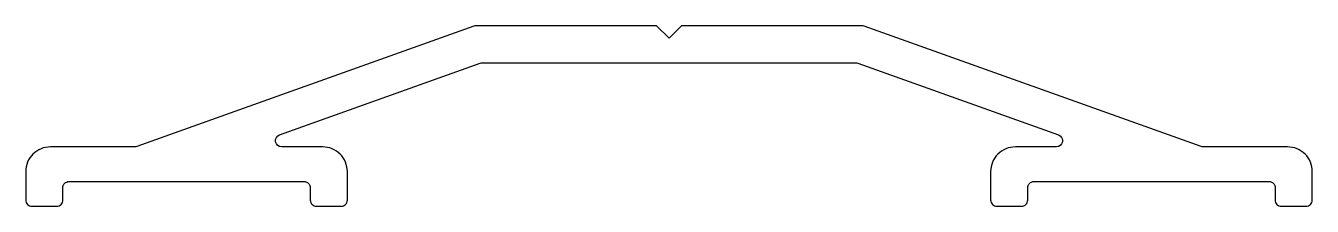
# Model space of a CAD drawing. Extents: x 214 to 266, y 297.3 to 304.6.
import ezdxf

# ---------------------------------------------------------------- set-up
doc = ezdxf.new("R2010")
doc.units = 0
doc.layers.get('0').update_dxf_attribs({"linetype": 'CONTINUOUS'})

msp = doc.modelspace()

# ---------------------------------------------------------------- linework, layer by layer
msp.add_lwpolyline([(265.962, 297.595), (265.962, 298.745, 0.414214), (264.962, 299.745), (261.555, 299.745, -0.086083), (261.471, 299.759), (247.852, 304.63, 0.086083), (247.768, 304.645), (240.462, 304.645), (239.962, 304.145), (239.462, 304.645), (232.155, 304.645, 0.086083), (232.071, 304.63), (218.452, 299.759, -0.086083), (218.368, 299.745), (214.962, 299.745, 0.414214), (213.962, 298.745), (213.962, 297.595, 0.414214), (214.212, 297.345), (215.212, 297.345, 0.414214), (215.462, 297.595), (215.462, 298.095, -0.414214), (215.712, 298.345), (225.212, 298.345, -0.414214), (225.462, 298.095), (225.462, 297.595, 0.414214), (225.712, 297.345), (226.712, 297.345, 0.414214), (226.962, 297.595), (226.962, 298.745, 0.414214), (225.962, 299.745), (224.307, 299.745, -0.841479), (224.223, 300.23), (232.331, 303.13, -0.086083), (232.415, 303.145), (247.508, 303.145, -0.086083), (247.592, 303.13), (255.7, 300.23, -0.841479), (255.616, 299.745), (253.962, 299.745, 0.414214), (252.962, 298.745), (252.962, 297.595, 0.414214), (253.212, 297.345), (254.212, 297.345, 0.414214), (254.462, 297.595), (254.462, 298.095, -0.414214), (254.712, 298.345), (264.212, 298.345, -0.414214), (264.462, 298.095), (264.462, 297.595, 0.414214), (264.712, 297.345), (265.712, 297.345, 0.414214)], format="xyb", close=True)

doc.saveas('drawing.dxf')
